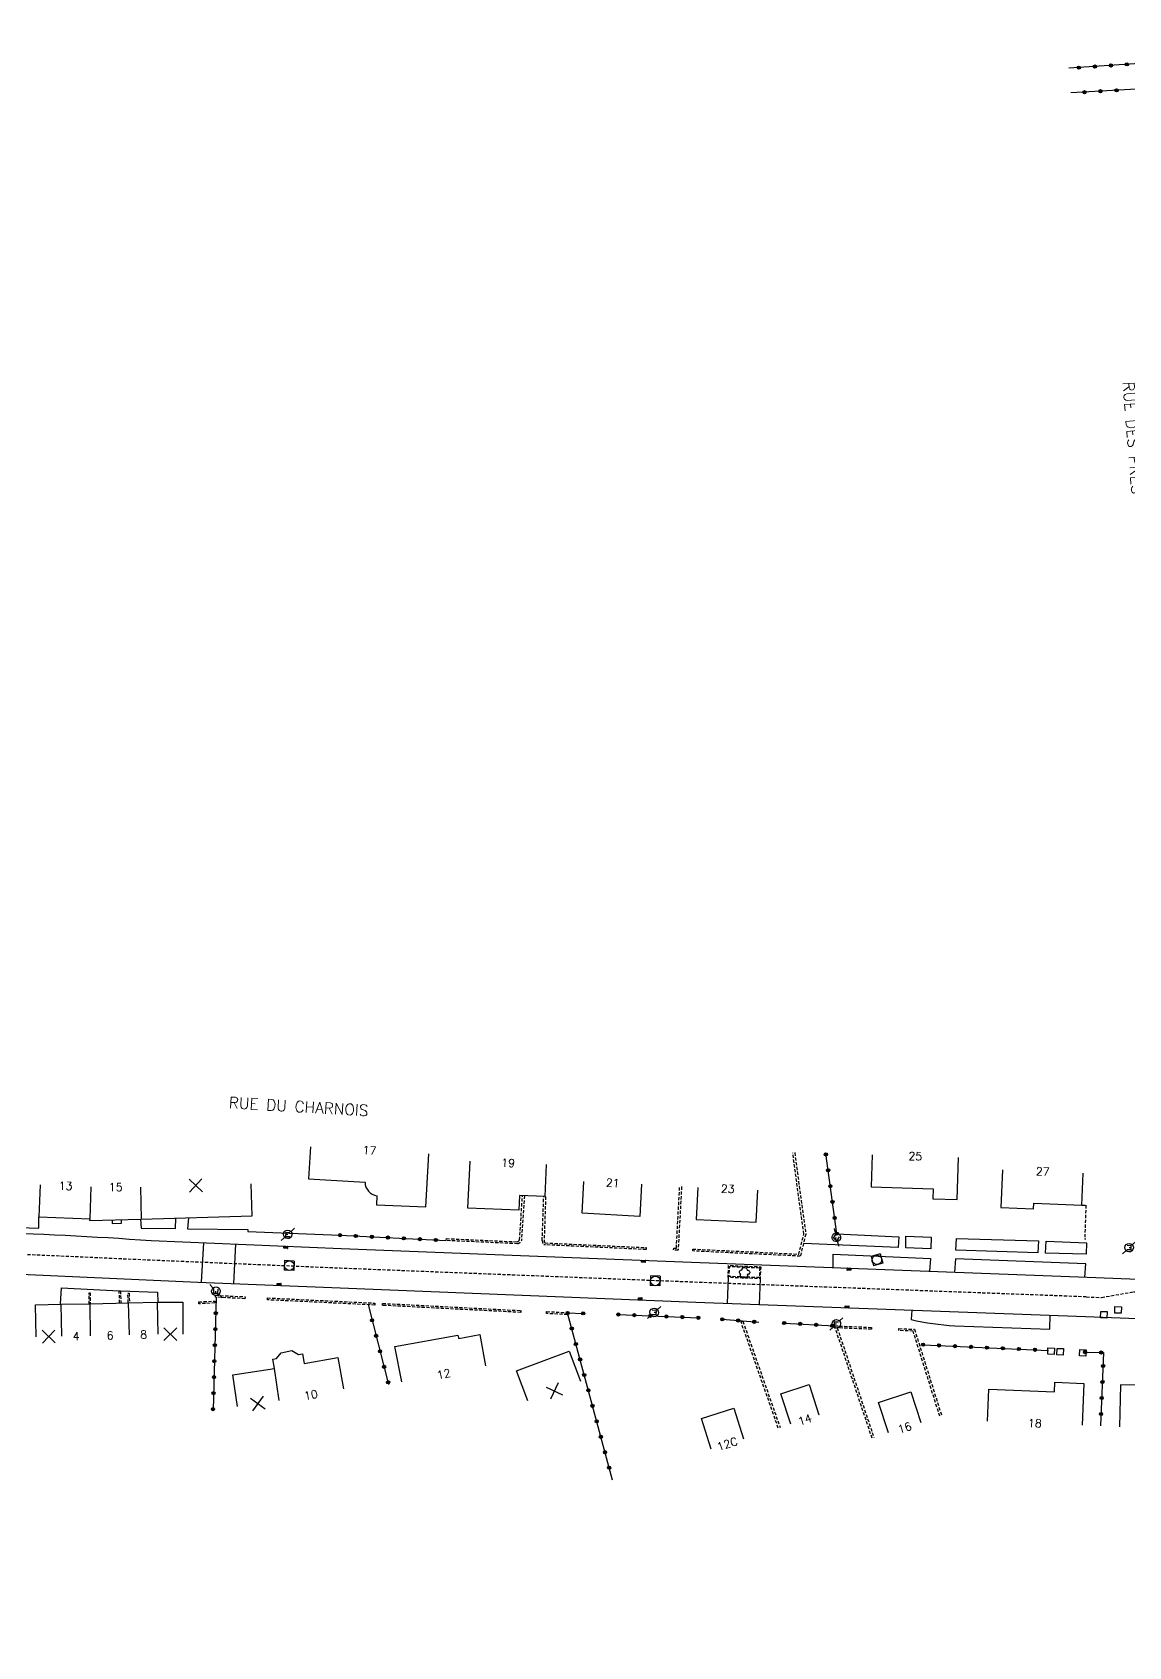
# Model space of a CAD drawing. Header units: millimetres. Extents: x 150999 to 152000, y 125999 to 127001.
# Drawn here: x 151171.3 to 151342.5, y 126227.6 to 126479.7 of the extents above; entities that cross this region are included whole.
import ezdxf
from ezdxf.enums import TextEntityAlignment as Align

# ---------------------------------------------------------------- set-up
doc = ezdxf.new("R2010")
doc.units = ezdxf.units.MM
doc.linetypes.add('DASHED', pattern=[0.75, 0.5, -0.25])
doc.layers.get('0').update_dxf_attribs({"linetype": 'CONTINUOUS'})
for name, color, linetype in [('W0001', 6, 'DASHED'), ('W0008', 7, 'CONTINUOUS'), ('W0100', 7, 'CONTINUOUS'), ('W0112', 1, 'DASHED'), ('W0300', 7, 'CONTINUOUS'), ('W0322', 7, 'CONTINUOUS'), ('W0334', 7, 'CONTINUOUS'), ('W0400', 7, 'CONTINUOUS'), ('W0420', 7, 'CONTINUOUS'), ('W0471', 7, 'CONTINUOUS'), ('W0989', 7, 'CONTINUOUS'), ('W0991', 7, 'CONTINUOUS'), ('W1102', 7, 'CONTINUOUS')]:
    doc.layers.add(name, color=color, linetype=linetype)
doc.styles.get("Standard").update_dxf_attribs({"font": 'romans.shx', "width": 0.85})

# ---------------------------------------------------------------- blocks, each defined once
blk = doc.blocks.new('t991o')
at = {"color": 0, "linetype": 'Continuous'}
for p, q in [((-1, 1), (1, -1)), ((-1, -1), (1, 1))]:
    blk.add_line(p, q, dxfattribs=at)
blk = doc.blocks.new('t322o')
at = {"color": 0, "linetype": 'Continuous'}
for radius in [0.25, 0.15]:
    blk.add_circle((0, 0), radius, dxfattribs=at)
blk = doc.blocks.new('T420')
for p, q in [((0.75, 0.75), (-0.75, 0.75)), ((-0.75, 0.75), (-0.75, -0.75)), ((0.75, 0.75), (0.75, -0.75)), ((0.75, -0.75), (-0.75, -0.75))]:
    blk.add_line(p, q)
blk.add_ellipse((0, 0), major_axis=(-0.53, 0.53), ratio=1, start_param=3.926991, end_param=10.210176)
blk = doc.blocks.new('T400')
for p, q in [((-0.15, 0.3), (0.15, 0.3)), ((-0.15, -0.25), (-0.15, 0.3)), ((-0.15, 0.15), (0.15, 0.15)), ((-0.15, 0), (0.15, 0)), ((0.15, 0.3), (0.15, -0.25)), ((-0.15, -0.15), (0.15, -0.15)), ((-0.15, -0.25), (-0.15, -0.3)), ((-0.15, -0.3), (0.15, -0.3)), ((0.15, -0.3), (0.15, -0.25))]:
    blk.add_line(p, q)
blk = doc.blocks.new('t112o')
at = {"color": 0, "linetype": 'Continuous'}
for p, q in [((-0.5, 0.5), (0.5, 0.5)), ((-0.5, -0.5), (-0.5, 0.5)), ((0.5, 0.5), (0.5, -0.5)), ((0.5, -0.5), (-0.5, -0.5))]:
    blk.add_line(p, q, dxfattribs=at)
blk = doc.blocks.new('T471')
for p, q in [((-0.333334, 0.333334), (-0.333334, -0.333334)), ((-0.333334, 0.333334), (0.333334, 0.333334)), ((-0.333334, 0), (0, 0)), ((0.500001, 0.500001), (1.000002, 1.000002)), ((-0.500001, -0.500001), (-1.000002, -1.000002)), ((-0.333334, -0.333334), (0.333334, -0.333334))]:
    blk.add_line(p, q)
blk.add_ellipse((0, 0), major_axis=(0.471405, 0.471405), ratio=1, start_param=5.4977871438, end_param=11.780972451)
blk = doc.blocks.new('T300')
for p, q in [((-0.8, 0.51), (-0.86, 0.34)), ((-0.86, 0.34), (-0.86, 0.17)), ((-0.86, 0.17), (-0.74, 0.06)), ((-0.69, 0.63), (-0.8, 0.51)), ((-0.8, -0.06), (-0.74, 0.06)), ((-0.74, 0.06), (-0.69, 0.11)), ((-0.57, 0.69), (-0.69, 0.63)), ((-0.46, 0.69), (-0.57, 0.69)), ((-0.29, 0.63), (-0.46, 0.69)), ((-0.29, 0.63), (-0.17, 0.74)), ((-0.23, 0.57), (-0.29, 0.63)), ((-0.17, 0.74), (-0.06, 0.8)), ((-0.06, 0.8), (0.06, 0.8)), ((0.06, 0.8), (0.23, 0.74)), ((0.23, 0.74), (0.34, 0.63)), ((0.34, 0.63), (0.4, 0.51)), ((0.46, 0.46), (0.34, 0.46)), ((0.4, 0.51), (0.4, 0.46)), ((0.57, 0.4), (0.46, 0.46)), ((0.57, 0.4), (0.69, 0.29)), ((0.69, 0.29), (0.74, 0.17)), ((0.74, 0.06), (0.69, -0.17)), ((0.74, 0.17), (0.74, 0.06)), ((-0.8, -0.17), (-0.8, -0.06)), ((-0.8, -0.23), (-0.8, -0.17)), ((-0.74, -0.34), (-0.8, -0.23)), ((-0.69, -0.4), (-0.74, -0.34)), ((-0.51, -0.46), (-0.69, -0.4)), ((-0.4, -0.46), (-0.51, -0.46)), ((-0.4, -0.46), (-0.34, -0.46)), ((-0.34, -0.46), (-0.34, -0.4)), ((-0.34, -0.51), (-0.34, -0.46)), ((-0.29, -0.63), (-0.34, -0.51)), ((-0.17, -0.74), (-0.29, -0.63)), ((-0.06, -0.8), (-0.17, -0.74)), ((0.06, -0.8), (-0.06, -0.8)), ((0.17, -0.74), (0.06, -0.8)), ((0.23, -0.69), (0.17, -0.74)), ((0.29, -0.46), (0.23, -0.46)), ((0.29, -0.63), (0.23, -0.69)), ((0.46, -0.4), (0.29, -0.46)), ((0.34, -0.51), (0.29, -0.63)), ((0.34, -0.51), (0.34, -0.46)), ((0.57, -0.34), (0.46, -0.4)), ((0.63, -0.29), (0.57, -0.34)), ((0.69, -0.17), (0.63, -0.29))]:
    blk.add_line(p, q)

msp = doc.modelspace()

# ---------------------------------------------------------------- linework, layer by layer
at = {"layer": 'W0001', "flags": 128}
msp.add_lwpolyline([(151335.91, 126282.18), (151274.12, 126284.49), (151219.41, 126286.65), (151189.72, 126287.91), (151156.88, 126289.38), (151147.19, 126289.33, 0.03318), (151093.4, 126285.43, 5.584848)], format="xyb", dxfattribs=at)
at = {"layer": 'W0001'}
msp.add_lwpolyline([(151335.91, 126282.18), (151338.29, 126282.09), (151343.34, 126282.99), (151348.38, 126282.8), (151353.34, 126281.51), (151366.14, 126281.01), (151392.67, 126280.11), (151400.51, 126279.82), (151437.08, 126278.47)], dxfattribs=at)
at = {"layer": 'W0008'}
for points in [[(151336.03, 126285.25), (151366.6, 126284.07, 0.496368), (151373.07, 126293.45, -0.032084), (151361.64, 126338.32, -0.013787), (151358.45, 126358.33, -0.011991), (151356.42, 126377.39), (151355.45, 126389.5), (151351.83, 126433.78), (151350.23, 126452.84), (151347.96, 126481), (151346.75, 126496.07), (151345.05, 126516.56), (151344.18, 126527.25), (151340.86, 126567.41, 0.526207), (151328.85, 126574.84), (151308.98, 126563.41)], [(151105.3, 126482.94), (151066.9, 126478.05, 0.369216), (151064.15, 126474.04), (151066.9, 126458.51), (151072.99, 126422.91), (151077.95, 126393.67), (151088.16, 126334.64), (151093.74, 126302.76), (151095.01, 126295.43, 0.295154), (151099.44, 126292.16), (151100.32, 126292.18), (151109.14, 126292.23), (151136.2, 126292.46, -0.021848), (151189.86, 126290.99), (151219.53, 126289.74), (151274.24, 126287.58), (151336.03, 126285.25)], [(151134.13, 126066.42), (151129.18, 126095.54), (151123.63, 126128.13), (151118.13, 126160.5, -0.480356), (151122.03, 126165.18), (151149.29, 126166.7, 0.037662), (151161.31, 126168.2), (151183.23, 126172.29), (151182.6, 126176.22), (151160.47, 126172.08, -0.039227), (151150.46, 126170.77), (151131.32, 126169.71), (151119.69, 126169.05, -0.336324), (151116.16, 126172.01), (151104.38, 126241.33), (151098.11, 126277.72, -0.350609), (151101.61, 126282.52), (151147.18, 126286.12, -0.010509), (151156.83, 126286.32), (151197.17, 126284.48), (151219.37, 126283.59), (151274.94, 126281.36), (151335.79, 126279.11)], [(151335.79, 126279.11), (151365.68, 126277.95, -0.363213), (151376.1, 126267.45, -0.163826), (151364.81, 126240.08), (151368.62, 126237, 0.160584), (151381.63, 126269.11, -0.383744), (151391.37, 126277.14), (151400.4, 126276.82), (151421.38, 126276.05, -0.357579), (151439.46, 126260.09, -0.000346), (151462.32, 126120.89, 0.000429), (151478.61, 126021.62, -0.383101), (151474.26, 126015.05), (151447.21, 126008, 0.008769), (151416.11, 126000, -0.009773)]]:
    msp.add_lwpolyline(points, format="xyb", dxfattribs=at)
at = {"layer": 'W0100'}
msp.add_lwpolyline([(151214.75, 126305.59), (151214.46, 126300.6), (151223.29, 126300.09, 0.384261), (151225.13, 126297.98), (151225.05, 126296.58), (151232.76, 126296.22), (151233.23, 126304.53)], format="xyb", dxfattribs=at)
for points in [[(151251.58, 126302.83), (151251.36, 126297.84), (151247.4, 126298.02), (151247.29, 126295.7), (151239.34, 126296.06), (151239.67, 126303.37)], [(151302.48, 126304.35), (151302.33, 126299.35), (151311.98, 126299.06), (151311.93, 126297.48), (151315.75, 126297.37), (151315.95, 126303.95)], [(151322.8, 126302.03), (151322.55, 126296.14), (151327.68, 126295.92), (151327.72, 126296.82), (151335.22, 126296.5), (151335.43, 126301.5)], [(151166.85, 126299.87), (151166.6, 126293.19), (151169.29, 126293.02), (151172.33, 126292.91), (151172.36, 126294.66), (151180.28, 126294.36), (151180.27, 126294.09), (151188.34, 126294.31), (151205.64, 126294.86), (151205.48, 126299.86)], [(151266.47, 126299.76), (151266.21, 126294.76), (151257.19, 126295.23), (151257.45, 126300.22)], [(151275.25, 126299.28), (151275.01, 126294.29), (151284.34, 126293.83), (151284.59, 126298.83)], [(151171.9, 126275.95), (151171.8, 126280.95), (151175.77, 126281.03), (151180.35, 126281.08), (151186.35, 126281.25), (151190.85, 126281.36), (151194.81, 126281.36), (151194.81, 126276.36)], [(151229, 126268.9), (151227.95, 126274.41), (151237.78, 126276.21), (151237.9, 126275.69), (151241.18, 126276.31), (151242.11, 126271.4)], [(151203.37, 126265.07), (151202.64, 126270.01), (151209.16, 126270.98), (151208.87, 126272.45), (151209.44, 126272.56), (151210.17, 126273.47), (151211.86, 126273.8), (151212.89, 126273.18), (151213.49, 126273.29), (151213.76, 126271.77), (151219.01, 126272.73), (151219.9, 126267.81)], [(151248.72, 126265.93), (151246.95, 126270.61), (151255.16, 126273.72), (151256.93, 126269.04)], [(151289.75, 126262.3), (151288.2, 126267.05), (151292.61, 126268.5), (151294.16, 126263.75)], [(151320.5, 126262.76), (151320.7, 126267.75), (151330.96, 126267.34), (151331.02, 126268.86), (151335.53, 126268.68), (151335.27, 126262.16)], [(151348.6, 126258.3), (151353.6, 126258.15), (151353.86, 126266.56), (151345.83, 126266.78), (151345.87, 126268.32), (151341.26, 126268.44), (151341.08, 126261.9)], [(151305.03, 126260.94), (151303.48, 126265.69), (151308.53, 126267.33), (151310.07, 126262.57)], [(151277.31, 126258.42), (151275.8, 126263.19), (151280.85, 126264.79), (151282.36, 126260.02)]]:
    msp.add_lwpolyline(points, dxfattribs=at)
at = {"layer": 'W0112'}
for points in [[(151290.37, 126304.71), (151292.1, 126291.98), (151291.25, 126288.54), (151274.44, 126289.35), (151274.45, 126289.65), (151291.02, 126288.85), (151291.79, 126291.99), (151290.07, 126304.67)], [(151272.71, 126299.41), (151272.17, 126289.48), (151271.46, 126289.51), (151271.48, 126289.81), (151271.89, 126289.79), (151272.41, 126299.42)], [(151335.22, 126296.5), (151335.86, 126296.48), (151335.65, 126291.24), (151335.83, 126291.23)], [(151184.95, 126281.21), (151184.89, 126283.14), (151185.09, 126283.13), (151185.14, 126281.21)], [(151180.2, 126281.08), (151180.18, 126282.84), (151180.35, 126282.84), (151180.35, 126281.08)], [(151186.28, 126281.25), (151186.24, 126282.78), (151186.44, 126282.76), (151186.48, 126281.25)], [(151287.81, 126261.69), (151281.99, 126278.28), (151282.28, 126278.38), (151288.09, 126261.79)], [(151302.46, 126260.1), (151296.6, 126277.66), (151302.38, 126277.42), (151302.37, 126277.12), (151297.02, 126277.35), (151302.74, 126260.2)], [(151313.03, 126263.53), (151308.86, 126276.84), (151306.65, 126276.92), (151306.66, 126277.22), (151309.08, 126277.13), (151313.32, 126263.62)]]:
    msp.add_lwpolyline(points, dxfattribs=at)
for points in [[(151248.16, 126297.98), (151247.7, 126290.99, -0.224211), (151247.09, 126290.48), (151235.97, 126290.98), (151235.99, 126291.28), (151247.06, 126290.78, 0.186119), (151247.4, 126291.07), (151247.86, 126297.99)], [(151251.36, 126297.84), (151251.48, 126297.83), (151251.24, 126290.99, 0.118876), (151251.36, 126290.61), (151267.19, 126289.87), (151267.17, 126289.57), (151251.21, 126290.32, -0.159531), (151250.94, 126290.99), (151251.18, 126297.84)]]:
    msp.add_lwpolyline(points, format="xyb", dxfattribs=at)
at = {"layer": 'W0112', "flags": 128}
for points in [[(151285.06, 126286.88), (151284.98, 126285.03), (151279.97, 126285.22), (151280.05, 126287.1)], [(151284.91, 126286.74), (151284.84, 126285.19), (151280.13, 126285.36), (151280.19, 126286.94)]]:
    msp.add_lwpolyline(points, close=True, dxfattribs=at)
at = {"layer": 'W0112'}
for points in [[(151199.84, 126281.23), (151197.33, 126281.11), (151197.31, 126281.41), (151199.83, 126281.53)], [(151199.94, 126282.43), (151204.54, 126282.2), (151204.53, 126281.9), (151199.92, 126282.13)], [(151208.03, 126282.02), (151224.83, 126281.21), (151224.81, 126280.91), (151208.02, 126281.72)], [(151226.01, 126281.16), (151247.6, 126280.05), (151247.59, 126279.75), (151225.99, 126280.86)], [(151254.88, 126279.41), (151251.6, 126279.59), (151251.62, 126279.89), (151254.9, 126279.71)]]:
    msp.add_lwpolyline(points, close=True, dxfattribs=at)
at = {"layer": 'W0322'}
for points in [[(151344.98, 126474.85), (151333.18, 126474.04)], [(151345.61, 126470.89), (151333.51, 126470.19)], [(151296.96, 126292.05), (151295.23, 126304.56)], [(151219.36, 126291.82), (151235.97, 126290.98)], [(151200.03, 126282.12), (151199.54, 126264.53)], [(151223.74, 126280.97), (151226.96, 126268.51)], [(151261.92, 126253.54), (151254.9, 126279.71), (151257.34, 126279.61)], [(151262.83, 126279.43), (151275.36, 126278.91)], [(151279.07, 126278.68), (151284.77, 126278.24)], [(151288.74, 126278.1), (151296.6, 126277.66)], [(151310.41, 126274.71), (151330.03, 126273.83)], [(151335.72, 126273.56), (151338.62, 126273.48), (151338.13, 126262.04)]]:
    msp.add_lwpolyline(points, dxfattribs=at)
at = {"layer": 'W0334'}
for points in [[(151183.8, 126294.19), (151183.81, 126293.65), (151185.23, 126293.67), (151185.22, 126294.22)], [(151188.22, 126294.3), (151188.31, 126292.89), (151193.69, 126292.85), (151193.75, 126294.48)], [(151195.69, 126294.54), (151195.56, 126292.81), (151204.96, 126292.73), (151204.97, 126292.4), (151219.36, 126291.82)], [(151296.96, 126292.05), (151306.62, 126291.56), (151306.54, 126289.91), (151291.74, 126290.52)], [(151198.03, 126290.64), (151197.71, 126284.46)], [(151203.05, 126290.43), (151202.71, 126284.26)], [(151335.7, 126285.26), (151335.83, 126287.33), (151315.48, 126288.11), (151315.34, 126286.03)], [(151175.7, 126281.03), (151175.85, 126283.62), (151184.89, 126283.14)], [(151185.09, 126283.13), (151190.89, 126282.91), (151190.91, 126281.36)]]:
    msp.add_lwpolyline(points, dxfattribs=at)
for points in [[(151311.66, 126291.49), (151311.61, 126289.68), (151307.75, 126289.86), (151307.74, 126291.66)], [(151328.46, 126290.94), (151328.36, 126289.06), (151315.56, 126289.5), (151315.62, 126291.31)], [(151335.95, 126290.6), (151335.87, 126288.83), (151329.54, 126289.02), (151329.63, 126290.86)]]:
    msp.add_lwpolyline(points, close=True, dxfattribs=at)
at = {"layer": 'W0334', "flags": 128}
for points in [[(151296.36, 126286.74), (151296.4, 126288.83), (151311.57, 126288.19), (151311.44, 126286.18)], [(151279.97, 126285.22), (151279.82, 126281.18)], [(151284.98, 126285.03), (151284.83, 126280.99)]]:
    msp.add_lwpolyline(points, dxfattribs=at)
at = {"layer": 'W0334'}
msp.add_lwpolyline([(151308.68, 126280.11), (151308.55, 126278.63, 0.043996), (151315.38, 126277.68), (151330.22, 126277.13), (151330.29, 126279.32)], format="xyb", dxfattribs=at)
at = {"layer": 'W1102'}
for p, q in [((151172.55, 126299.66), (151172.36, 126294.66)), ((151180.47, 126299.36), (151180.28, 126294.36)), ((151188.21, 126299.31), (151188.34, 126294.31)), ((151180.41, 126276.08), (151180.35, 126281.08)), ((151186.49, 126276.25), (151186.35, 126281.25)), ((151190.98, 126276.36), (151190.85, 126281.36)), ((151209.89, 126265.98), (151209.16, 126270.98))]:
    msp.add_line(p, q, dxfattribs=at)
at = {"layer": 'W1102', "flags": 128}
msp.add_lwpolyline([(151175.77, 126281.03), (151175.87, 126276.03)], dxfattribs=at)

# ---------------------------------------------------------------- block references
at = {"layer": 'W0112'}
for p, rotation in [((151340.87, 126280.14), 177.771281449057), ((151338.64, 126279.4), 177.771281449057), ((151330.4, 126273.7), 357.681007992262), ((151331.83, 126273.62), 357.681007992262), ((151335.36, 126273.45), 357.681007992262)]:
    msp.add_blockref('t112o', p, dxfattribs=dict(at, rotation=rotation))
at = {"layer": 'W0300', "rotation": 88.22059089745458}
msp.add_blockref('T300', (151282.55, 126286.01), dxfattribs=at)
at = {"layer": 'W0322'}
for p, rotation in [((151339.75, 126474.49), 183.909553174358), ((151342.24, 126474.66), 183.909553174358), ((151334.76, 126474.15), 183.909553174358), ((151337.25, 126474.32), 183.909553174358), ((151335.63, 126470.31), 183.338493184739), ((151338.12, 126470.46), 183.338493184739), ((151340.62, 126470.6), 183.338493184739), ((151295.25, 126304.43), 97.89434150230178), ((151295.59, 126301.95), 97.89434150230178), ((151295.93, 126299.47), 97.89434150230178), ((151296.28, 126297), 97.89434150230178), ((151296.62, 126294.52), 97.89434150230178), ((151219.36, 126291.82), 357.1095781546687), ((151221.85, 126291.7), 357.1095781546687), ((151224.35, 126291.57), 357.1095781546687), ((151226.85, 126291.44), 357.1095781546687), ((151229.34, 126291.32), 357.1095781546687), ((151231.84, 126291.19), 357.1095781546687), ((151234.34, 126291.07), 357.1095781546687), ((151296.96, 126292.05), 97.89434150230178), ((151199.96, 126279.64), 268.391403839168), ((151224.37, 126278.52), 284.5362526217179), ((151254.91, 126279.65), 105.01699379635), ((151262.83, 126279.43), 357.649141475627), ((151265.33, 126279.33), 357.649141475627), ((151267.83, 126279.22), 357.649141475627), ((151270.32, 126279.12), 357.649141475627), ((151272.82, 126279.02), 357.649141475627), ((151275.32, 126278.92), 357.649141475627), ((151279.07, 126278.68), 355.6042134158261), ((151281.56, 126278.49), 355.6042134158261), ((151284.05, 126278.3), 355.6042134158261), ((151288.74, 126278.1), 356.814759811115), ((151291.23, 126277.96), 356.814759811115), ((151293.73, 126277.82), 356.814759811115), ((151199.89, 126277.14), 268.391403839168), ((151225, 126276.1), 284.5362526217179), ((151255.56, 126277.24), 105.01699379635), ((151296.22, 126277.68), 356.814759811115), ((151199.82, 126274.64), 268.391403839168), ((151225.62, 126273.68), 284.5362526217179), ((151256.21, 126274.82), 105.01699379635), ((151310.41, 126274.71), 357.4205873867709), ((151312.9, 126274.6), 357.4205873867709), ((151315.4, 126274.49), 357.4205873867709), ((151317.9, 126274.37), 357.4205873867709), ((151320.4, 126274.26), 357.4205873867709), ((151322.89, 126274.15), 357.4205873867709), ((151325.39, 126274.04), 357.4205873867709), ((151327.89, 126273.92), 357.4205873867709), ((151335.72, 126273.56), 358.5832602854371), ((151338.22, 126273.49), 358.5832602854371), ((151199.75, 126272.14), 268.391403839168), ((151226.25, 126271.26), 284.5362526217179), ((151256.86, 126272.41), 105.01699379635), ((151338.53, 126271.39), 267.550575798192), ((151199.68, 126269.64), 268.391403839168), ((151226.88, 126268.84), 284.5362526217179), ((151257.51, 126269.99), 105.01699379635), ((151338.43, 126268.89), 267.550575798192), ((151199.61, 126267.15), 268.391403839168), ((151258.15, 126267.58), 105.01699379635), ((151258.8, 126265.16), 105.01699379635), ((151338.32, 126266.39), 267.550575798192), ((151199.54, 126264.65), 268.391403839168), ((151259.45, 126262.75), 105.01699379635), ((151338.21, 126263.89), 267.550575798192), ((151260.1, 126260.34), 105.01699379635), ((151260.74, 126257.92), 105.01699379635), ((151261.39, 126255.51), 105.01699379635)]:
    msp.add_blockref('t322o', p, dxfattribs=dict(at, rotation=rotation))
msp.add_blockref('t322o', (151257.34, 126279.61), dxfattribs=at)
at = {"layer": 'W0400'}
for p, rotation in [((151210.91, 126289.92), 87.68482562216904), ((151266.78, 126287.74), 87.73769993803197), ((151298.84, 126286.52), 268.7936921316146), ((151209.87, 126284.11), 87.68482562216904), ((151266.27, 126281.87), 87.73769993803197), ((151298.55, 126280.61), 88.47975827980416)]:
    msp.add_blockref('T400', p, dxfattribs=dict(at, rotation=rotation))
at = {"layer": 'W0420'}
for p, rotation in [((151303.21, 126287.97), 14.7695705141592), ((151211.44, 126287.06), 357.6848256221691), ((151268.6, 126284.68), 357.737699938032)]:
    msp.add_blockref('T420', p, dxfattribs=dict(at, rotation=rotation))
at = {"layer": 'W0471'}
for p, rotation in [((151211.2, 126291.94), 357.4532355414869), ((151296.89, 126291.47), 57.57813787331592), ((151342.59, 126289.86), 177.771281449057), ((151199.99, 126283.08), 88.3914038389576), ((151268.43, 126279.75), 177.076770108246), ((151296.88, 126277.96), 358.4367159927438)]:
    msp.add_blockref('T471', p, dxfattribs=dict(at, rotation=rotation))
at = {"layer": 'W0991'}
for p, rotation in [((151196.84, 126299.58), 271.8422832314667), ((151173.87, 126275.99), 271.139287393368), ((151192.86, 126276.36), 270.0464086001644), ((151252.83, 126267.49), 290.7346323017131), ((151206.55, 126265.54), 278.4084928836735)]:
    msp.add_blockref('t991o', p, dxfattribs=dict(at, rotation=rotation))

# ---------------------------------------------------------------- texts
at = {"layer": 'W0989'}
for s, rotation, p in [('RUE DES PRES', 274.6656, (151343.18, 126416.33)), ('RUE DU CHARNOIS', 356.7172, (151212.91, 126311.91))]:
    msp.add_text(s, height=1.75, rotation=rotation, dxfattribs=at).set_placement(p, align=Align.MIDDLE)
at = {"layer": 'W0991'}
for s, rotation, p in [('17', 356.7172, (151223.99, 126305.06)), ('19', 357.4189, (151245.63, 126303.1)), ('25', 358.2932, (151309.21, 126304.15)), ('27', 357.5771, (151329.11, 126301.77)), ('13', 357.8393, (151176.51, 126299.51)), ('15', 359.6086, (151184.34, 126299.33)), ('21', 357.0768, (151261.96, 126299.99)), ('23', 357.1991, (151279.92, 126299.06)), ('4', 0.6047, (151178.15, 126276.05)), ('6', 1.6117, (151183.46, 126276.16)), ('8', 1.4405, (151188.7, 126276.3)), ('12', 10.7842, (151235.56, 126270.15)), ('10', 10.3143, (151214.82, 126266.88)), ('14', 18.1224, (151291.96, 126263.02)), ('18', 357.681, (151327.88, 126262.46)), ('16', 17.9541, (151307.55, 126261.75)), ('12C', 17.5848, (151279.84, 126259.22))]:
    msp.add_text(s, height=1.25, rotation=rotation, dxfattribs=at).set_placement(p, align=Align.MIDDLE)

doc.saveas('drawing.dxf')
